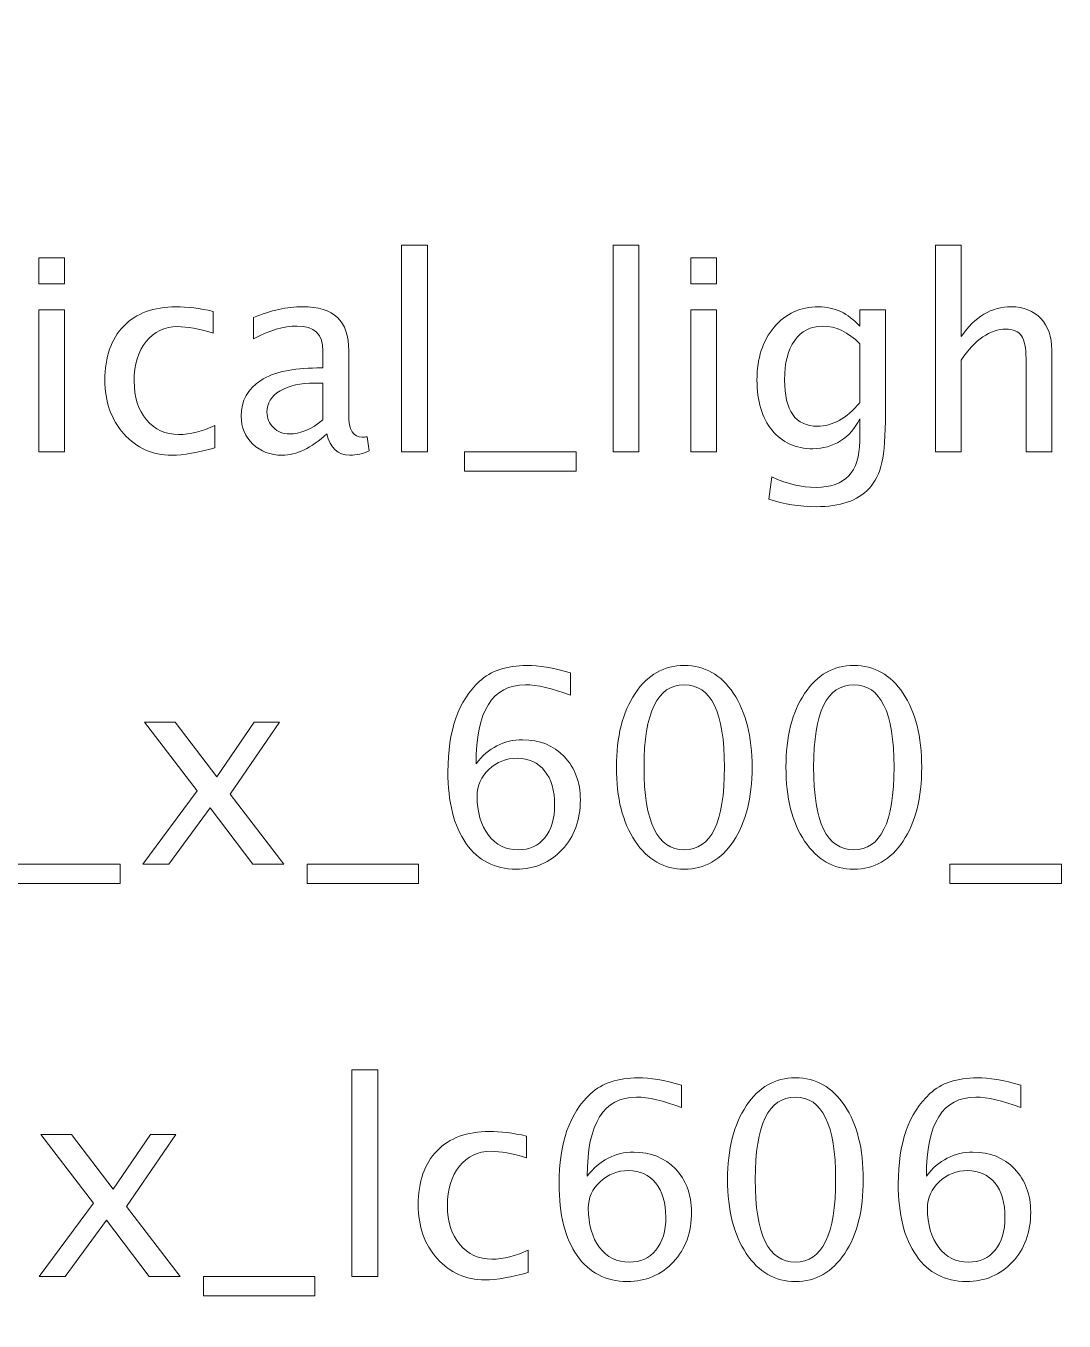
# Model space of a CAD drawing. Header units: centimetres. Extents: x -6.7 to 6.7, y -12.1 to 12.1.
# Drawn here: x 1.444 to 3.903, y 3.035 to 6.1 of the extents above; entities that cross this region are included whole.
import ezdxf

# ---------------------------------------------------------------- set-up
doc = ezdxf.new("R2010")
doc.units = ezdxf.units.CM
doc.header["$MEASUREMENT"] = 0
doc.layers.add('Layer 1', color=7, linetype='Continuous')

msp = doc.modelspace()

# ---------------------------------------------------------------- linework, layer by layer
at = {"layer": 'Layer 1', "lineweight": 53}
msp.add_open_spline([(6.2, 12.05), (6.2, 12.05), (-6.2, 12.05), (-6.2, 12.05), (-6.2, 12.05), (-6.47614, 12.05), (-6.7, 11.82614), (-6.7, 11.55), (-6.7, 11.55), (-6.7, 11.55), (-6.7, 0.65), (-6.7, 0.65), (-6.7, 0.65), (-6.7, 0.37386), (-6.47614, 0.15), (-6.2, 0.15), (-6.2, 0.15), (-6.2, 0.15), (6.2, 0.15), (6.2, 0.15), (6.2, 0.15), (6.47614, 0.15), (6.7, 0.37386), (6.7, 0.65), (6.7, 0.65), (6.7, 0.65), (6.7, 11.55), (6.7, 11.55), (6.7, 11.55), (6.7, 11.82614), (6.47614, 12.05), (6.2, 12.05)], degree=3, knots=[0, 0, 0, 0, 0.1111111, 0.1111111, 0.1111111, 0.1111111, 0.2222222, 0.2222222, 0.2222222, 0.2222222, 0.3333333, 0.3333333, 0.3333333, 0.3333333, 0.4444444, 0.4444444, 0.4444444, 0.4444444, 0.5555556, 0.5555556, 0.5555556, 0.5555556, 0.6666667, 0.6666667, 0.6666667, 0.6666667, 0.7777778, 0.7777778, 0.7777778, 0.7777778, 1, 1, 1, 1], dxfattribs=at)
at = {"layer": 'Layer 1', "color": 5, "lineweight": 9}
for points, knots in [([(2.33384, 5.09174), (2.33384, 5.09174), (2.33384, 5.58133), (2.33384, 5.58133), (2.33384, 5.58133), (2.33384, 5.58133), (2.3948, 5.58133), (2.3948, 5.58133), (2.3948, 5.58133), (2.3948, 5.58133), (2.3948, 5.09174), (2.3948, 5.09174), (2.3948, 5.09174), (2.3948, 5.09174), (2.33384, 5.09174), (2.33384, 5.09174)], [0, 0, 0, 0, 0.2, 0.2, 0.2, 0.2, 0.4, 0.4, 0.4, 0.4, 0.6, 0.6, 0.6, 0.6, 1, 1, 1, 1]), ([(2.83487, 5.09174), (2.83487, 5.09174), (2.83487, 5.58133), (2.83487, 5.58133), (2.83487, 5.58133), (2.83487, 5.58133), (2.89583, 5.58133), (2.89583, 5.58133), (2.89583, 5.58133), (2.89583, 5.58133), (2.89583, 5.09174), (2.89583, 5.09174), (2.89583, 5.09174), (2.89583, 5.09174), (2.83487, 5.09174), (2.83487, 5.09174)], [0, 0, 0, 0, 0.2, 0.2, 0.2, 0.2, 0.4, 0.4, 0.4, 0.4, 0.6, 0.6, 0.6, 0.6, 1, 1, 1, 1]), ([(3.59783, 5.09174), (3.59783, 5.09174), (3.59783, 5.58133), (3.59783, 5.58133), (3.59783, 5.58133), (3.59783, 5.58133), (3.65879, 5.58133), (3.65879, 5.58133), (3.65879, 5.58133), (3.65879, 5.58133), (3.65879, 5.36468), (3.65879, 5.36468), (3.65879, 5.36468), (3.69107, 5.41178), (3.73065, 5.43528), (3.77744, 5.43528), (3.77744, 5.43528), (3.80686, 5.43528), (3.83025, 5.42607), (3.8475, 5.40755), (3.8475, 5.40755), (3.86475, 5.38913), (3.87343, 5.36426), (3.87343, 5.33315), (3.87343, 5.33315), (3.87343, 5.33315), (3.87343, 5.09174), (3.87343, 5.09174), (3.87343, 5.09174), (3.87343, 5.09174), (3.81247, 5.09174), (3.81247, 5.09174), (3.81247, 5.09174), (3.81247, 5.09174), (3.81247, 5.31325), (3.81247, 5.31325), (3.81247, 5.31325), (3.81247, 5.33823), (3.80877, 5.35601), (3.80146, 5.36659), (3.80146, 5.36659), (3.79406, 5.37728), (3.78188, 5.38257), (3.76485, 5.38257), (3.76485, 5.38257), (3.72737, 5.38257), (3.69202, 5.35812), (3.65879, 5.30923), (3.65879, 5.30923), (3.65879, 5.30923), (3.65879, 5.09174), (3.65879, 5.09174), (3.65879, 5.09174), (3.65879, 5.09174), (3.59783, 5.09174), (3.59783, 5.09174)], [0, 0, 0, 0, 0.0666667, 0.0666667, 0.0666667, 0.0666667, 0.1333333, 0.1333333, 0.1333333, 0.1333333, 0.2, 0.2, 0.2, 0.2, 0.2666667, 0.2666667, 0.2666667, 0.2666667, 0.3333333, 0.3333333, 0.3333333, 0.3333333, 0.4, 0.4, 0.4, 0.4, 0.4666667, 0.4666667, 0.4666667, 0.4666667, 0.5333333, 0.5333333, 0.5333333, 0.5333333, 0.6, 0.6, 0.6, 0.6, 0.6666667, 0.6666667, 0.6666667, 0.6666667, 0.7333333, 0.7333333, 0.7333333, 0.7333333, 0.8, 0.8, 0.8, 0.8, 0.8666667, 0.8666667, 0.8666667, 0.8666667, 1, 1, 1, 1]), ([(1.47446, 5.48989), (1.47446, 5.48989), (1.47446, 5.55085), (1.47446, 5.55085), (1.47446, 5.55085), (1.47446, 5.55085), (1.53542, 5.55085), (1.53542, 5.55085), (1.53542, 5.55085), (1.53542, 5.55085), (1.53542, 5.48989), (1.53542, 5.48989), (1.53542, 5.48989), (1.53542, 5.48989), (1.47446, 5.48989), (1.47446, 5.48989)], [0, 0, 0, 0, 0.2, 0.2, 0.2, 0.2, 0.4, 0.4, 0.4, 0.4, 0.6, 0.6, 0.6, 0.6, 1, 1, 1, 1]), ([(3.01839, 5.48989), (3.01839, 5.48989), (3.01839, 5.55085), (3.01839, 5.55085), (3.01839, 5.55085), (3.01839, 5.55085), (3.07935, 5.55085), (3.07935, 5.55085), (3.07935, 5.55085), (3.07935, 5.55085), (3.07935, 5.48989), (3.07935, 5.48989), (3.07935, 5.48989), (3.07935, 5.48989), (3.01839, 5.48989), (3.01839, 5.48989)], [0, 0, 0, 0, 0.2, 0.2, 0.2, 0.2, 0.4, 0.4, 0.4, 0.4, 0.6, 0.6, 0.6, 0.6, 1, 1, 1, 1]), ([(1.47446, 5.09174), (1.47446, 5.09174), (1.47446, 5.42829), (1.47446, 5.42829), (1.47446, 5.42829), (1.47446, 5.42829), (1.53542, 5.42829), (1.53542, 5.42829), (1.53542, 5.42829), (1.53542, 5.42829), (1.53542, 5.09174), (1.53542, 5.09174), (1.53542, 5.09174), (1.53542, 5.09174), (1.47446, 5.09174), (1.47446, 5.09174)], [0, 0, 0, 0, 0.2, 0.2, 0.2, 0.2, 0.4, 0.4, 0.4, 0.4, 0.6, 0.6, 0.6, 0.6, 1, 1, 1, 1]), ([(1.89167, 5.1019), (1.85219, 5.09005), (1.81812, 5.08412), (1.78943, 5.08412), (1.78943, 5.08412), (1.74392, 5.08412), (1.70624, 5.10095), (1.67629, 5.1345), (1.67629, 5.1345), (1.64634, 5.16815), (1.63131, 5.21059), (1.63131, 5.26171), (1.63131, 5.26171), (1.63131, 5.31632), (1.64613, 5.35897), (1.67576, 5.38945), (1.67576, 5.38945), (1.70539, 5.42004), (1.74677, 5.43528), (1.7999, 5.43528), (1.7999, 5.43528), (1.82605, 5.43528), (1.85548, 5.43168), (1.88786, 5.42448), (1.88786, 5.42448), (1.88786, 5.42448), (1.88786, 5.37305), (1.88786, 5.37305), (1.88786, 5.37305), (1.85346, 5.38321), (1.82542, 5.38829), (1.80382, 5.38829), (1.80382, 5.38829), (1.77249, 5.38829), (1.74741, 5.37654), (1.72868, 5.35315), (1.72868, 5.35315), (1.70994, 5.32976), (1.70053, 5.29854), (1.70053, 5.25959), (1.70053, 5.25959), (1.70053, 5.22181), (1.71026, 5.19133), (1.72963, 5.16794), (1.72963, 5.16794), (1.749, 5.14466), (1.77429, 5.13302), (1.80572, 5.13302), (1.80572, 5.13302), (1.83357, 5.13302), (1.86214, 5.14021), (1.89167, 5.15461), (1.89167, 5.15461), (1.89167, 5.15461), (1.89167, 5.1019), (1.89167, 5.1019)], [0, 0, 0, 0, 0.0666667, 0.0666667, 0.0666667, 0.0666667, 0.1333333, 0.1333333, 0.1333333, 0.1333333, 0.2, 0.2, 0.2, 0.2, 0.2666667, 0.2666667, 0.2666667, 0.2666667, 0.3333333, 0.3333333, 0.3333333, 0.3333333, 0.4, 0.4, 0.4, 0.4, 0.4666667, 0.4666667, 0.4666667, 0.4666667, 0.5333333, 0.5333333, 0.5333333, 0.5333333, 0.6, 0.6, 0.6, 0.6, 0.6666667, 0.6666667, 0.6666667, 0.6666667, 0.7333333, 0.7333333, 0.7333333, 0.7333333, 0.8, 0.8, 0.8, 0.8, 0.8666667, 0.8666667, 0.8666667, 0.8666667, 1, 1, 1, 1]), ([(2.15668, 5.1346), (2.12005, 5.10095), (2.08481, 5.08412), (2.05094, 5.08412), (2.05094, 5.08412), (2.02311, 5.08412), (1.99993, 5.0928), (1.98162, 5.11026), (1.98162, 5.11026), (1.96321, 5.12772), (1.954, 5.14974), (1.954, 5.1763), (1.954, 5.1763), (1.954, 5.21303), (1.96945, 5.24128), (2.00036, 5.26097), (2.00036, 5.26097), (2.03126, 5.28065), (2.0756, 5.2905), (2.13339, 5.2905), (2.13339, 5.2905), (2.13339, 5.2905), (2.14769, 5.2905), (2.14769, 5.2905), (2.14769, 5.2905), (2.14769, 5.2905), (2.14769, 5.33103), (2.14769, 5.33103), (2.14769, 5.33103), (2.14769, 5.37008), (2.12736, 5.38956), (2.08661, 5.38956), (2.08661, 5.38956), (2.05507, 5.38956), (2.02057, 5.37961), (1.98321, 5.35971), (1.98321, 5.35971), (1.98321, 5.35971), (1.98321, 5.40988), (1.98321, 5.40988), (1.98321, 5.40988), (2.02427, 5.42681), (2.06301, 5.43528), (2.09931, 5.43528), (2.09931, 5.43528), (2.13667, 5.43528), (2.1643, 5.42681), (2.18198, 5.40977), (2.18198, 5.40977), (2.19976, 5.39273), (2.20865, 5.36648), (2.20865, 5.33103), (2.20865, 5.33103), (2.20865, 5.33103), (2.20865, 5.17895), (2.20865, 5.17895), (2.20865, 5.17895), (2.20865, 5.14413), (2.21933, 5.12667), (2.24082, 5.12667), (2.24082, 5.12667), (2.24346, 5.12667), (2.24738, 5.12709), (2.25257, 5.12794), (2.25257, 5.12794), (2.25257, 5.12794), (2.25691, 5.09407), (2.25691, 5.09407), (2.25691, 5.09407), (2.24304, 5.0874), (2.2278, 5.08412), (2.21108, 5.08412), (2.21108, 5.08412), (2.18261, 5.08412), (2.16451, 5.10095), (2.15668, 5.1346)], [0, 0, 0, 0, 0.05, 0.05, 0.05, 0.05, 0.1, 0.1, 0.1, 0.1, 0.15, 0.15, 0.15, 0.15, 0.2, 0.2, 0.2, 0.2, 0.25, 0.25, 0.25, 0.25, 0.3, 0.3, 0.3, 0.3, 0.35, 0.35, 0.35, 0.35, 0.4, 0.4, 0.4, 0.4, 0.45, 0.45, 0.45, 0.45, 0.5, 0.5, 0.5, 0.5, 0.55, 0.55, 0.55, 0.55, 0.6, 0.6, 0.6, 0.6, 0.65, 0.65, 0.65, 0.65, 0.7, 0.7, 0.7, 0.7, 0.75, 0.75, 0.75, 0.75, 0.8, 0.8, 0.8, 0.8, 0.85, 0.85, 0.85, 0.85, 0.9, 0.9, 0.9, 0.9, 1, 1, 1, 1]), ([(3.01839, 5.09174), (3.01839, 5.09174), (3.01839, 5.42829), (3.01839, 5.42829), (3.01839, 5.42829), (3.01839, 5.42829), (3.07935, 5.42829), (3.07935, 5.42829), (3.07935, 5.42829), (3.07935, 5.42829), (3.07935, 5.09174), (3.07935, 5.09174), (3.07935, 5.09174), (3.07935, 5.09174), (3.01839, 5.09174), (3.01839, 5.09174)], [0, 0, 0, 0, 0.2, 0.2, 0.2, 0.2, 0.4, 0.4, 0.4, 0.4, 0.6, 0.6, 0.6, 0.6, 1, 1, 1, 1]), ([(3.20318, 4.97998), (3.20318, 4.97998), (3.21038, 5.03268), (3.21038, 5.03268), (3.21038, 5.03268), (3.24573, 5.01617), (3.28076, 5.00792), (3.31536, 5.00792), (3.31536, 5.00792), (3.38406, 5.00792), (3.41846, 5.04433), (3.41846, 5.11703), (3.41846, 5.11703), (3.41846, 5.11703), (3.41846, 5.16995), (3.41846, 5.16995), (3.41846, 5.16995), (3.40787, 5.14762), (3.39284, 5.13037), (3.37326, 5.11799), (3.37326, 5.11799), (3.35368, 5.1056), (3.33187, 5.09936), (3.30785, 5.09936), (3.30785, 5.09936), (3.2671, 5.09936), (3.23482, 5.11397), (3.21101, 5.14318), (3.21101, 5.14318), (3.1872, 5.17239), (3.17524, 5.21197), (3.17524, 5.26192), (3.17524, 5.26192), (3.17524, 5.31304), (3.18879, 5.35474), (3.21588, 5.38702), (3.21588, 5.38702), (3.24308, 5.41919), (3.27811, 5.43528), (3.32118, 5.43528), (3.32118, 5.43528), (3.35887, 5.43528), (3.39136, 5.42004), (3.41846, 5.38945), (3.41846, 5.38945), (3.41846, 5.38945), (3.41846, 5.42829), (3.41846, 5.42829), (3.41846, 5.42829), (3.41846, 5.42829), (3.47942, 5.42829), (3.47942, 5.42829), (3.47942, 5.42829), (3.47942, 5.42829), (3.47942, 5.1836), (3.47942, 5.1836), (3.47942, 5.1836), (3.47942, 5.131), (3.47666, 5.09206), (3.47116, 5.06676), (3.47116, 5.06676), (3.46576, 5.04147), (3.45539, 5.02073), (3.44036, 5.00464), (3.44036, 5.00464), (3.41369, 4.97638), (3.37199, 4.9622), (3.31536, 4.9622), (3.31536, 4.9622), (3.27652, 4.9622), (3.23916, 4.96813), (3.20318, 4.97998)], [0, 0, 0, 0, 0.0526316, 0.0526316, 0.0526316, 0.0526316, 0.1052632, 0.1052632, 0.1052632, 0.1052632, 0.1578947, 0.1578947, 0.1578947, 0.1578947, 0.2105263, 0.2105263, 0.2105263, 0.2105263, 0.2631579, 0.2631579, 0.2631579, 0.2631579, 0.3157895, 0.3157895, 0.3157895, 0.3157895, 0.3684211, 0.3684211, 0.3684211, 0.3684211, 0.4210526, 0.4210526, 0.4210526, 0.4210526, 0.4736842, 0.4736842, 0.4736842, 0.4736842, 0.5263158, 0.5263158, 0.5263158, 0.5263158, 0.5789474, 0.5789474, 0.5789474, 0.5789474, 0.6315789, 0.6315789, 0.6315789, 0.6315789, 0.6842105, 0.6842105, 0.6842105, 0.6842105, 0.7368421, 0.7368421, 0.7368421, 0.7368421, 0.7894737, 0.7894737, 0.7894737, 0.7894737, 0.8421053, 0.8421053, 0.8421053, 0.8421053, 0.8947368, 0.8947368, 0.8947368, 0.8947368, 1, 1, 1, 1]), ([(3.41846, 5.20816), (3.41846, 5.20816), (3.41846, 5.34775), (3.41846, 5.34775), (3.41846, 5.34775), (3.39157, 5.37559), (3.36226, 5.38956), (3.3306, 5.38956), (3.3306, 5.38956), (3.30245, 5.38956), (3.28044, 5.37834), (3.26456, 5.35579), (3.26456, 5.35579), (3.24858, 5.33336), (3.24065, 5.30214), (3.24065, 5.26234), (3.24065, 5.26234), (3.24065, 5.18921), (3.26657, 5.1527), (3.31854, 5.1527), (3.31854, 5.1527), (3.35389, 5.1527), (3.38723, 5.17122), (3.41846, 5.20816)], [0, 0, 0, 0, 0.1428571, 0.1428571, 0.1428571, 0.1428571, 0.2857143, 0.2857143, 0.2857143, 0.2857143, 0.4285714, 0.4285714, 0.4285714, 0.4285714, 0.5714286, 0.5714286, 0.5714286, 0.5714286, 0.7142857, 0.7142857, 0.7142857, 0.7142857, 1, 1, 1, 1]), ([(2.14769, 5.16783), (2.14769, 5.16783), (2.14769, 5.2543), (2.14769, 5.2543), (2.14769, 5.2543), (2.14769, 5.2543), (2.1281, 5.25494), (2.1281, 5.25494), (2.1281, 5.25494), (2.09423, 5.25494), (2.06692, 5.24869), (2.04608, 5.2362), (2.04608, 5.2362), (2.02533, 5.22361), (2.01496, 5.20699), (2.01496, 5.18625), (2.01496, 5.18625), (2.01496, 5.17175), (2.02015, 5.15947), (2.03041, 5.14942), (2.03041, 5.14942), (2.04078, 5.13937), (2.05338, 5.13429), (2.0683, 5.13429), (2.0683, 5.13429), (2.0937, 5.13429), (2.12016, 5.1455), (2.14769, 5.16783)], [0, 0, 0, 0, 0.125, 0.125, 0.125, 0.125, 0.25, 0.25, 0.25, 0.25, 0.375, 0.375, 0.375, 0.375, 0.5, 0.5, 0.5, 0.5, 0.625, 0.625, 0.625, 0.625, 0.75, 0.75, 0.75, 0.75, 1, 1, 1, 1]), ([(2.48307, 5.04602), (2.48307, 5.04602), (2.48307, 5.09174), (2.48307, 5.09174), (2.48307, 5.09174), (2.48307, 5.09174), (2.74724, 5.09174), (2.74724, 5.09174), (2.74724, 5.09174), (2.74724, 5.09174), (2.74724, 5.04602), (2.74724, 5.04602), (2.74724, 5.04602), (2.74724, 5.04602), (2.48307, 5.04602), (2.48307, 5.04602)], [0, 0, 0, 0, 0.2, 0.2, 0.2, 0.2, 0.4, 0.4, 0.4, 0.4, 0.6, 0.6, 0.6, 0.6, 1, 1, 1, 1]), ([(2.5101, 4.35387), (2.53931, 4.39166), (2.57603, 4.4106), (2.62028, 4.4106), (2.62028, 4.4106), (2.66039, 4.4106), (2.6932, 4.39737), (2.71881, 4.37081), (2.71881, 4.37081), (2.74432, 4.34424), (2.75713, 4.31016), (2.75713, 4.26857), (2.75713, 4.26857), (2.75713, 4.22084), (2.74284, 4.18158), (2.71416, 4.15078), (2.71416, 4.15078), (2.68548, 4.11998), (2.64907, 4.10453), (2.60472, 4.10453), (2.60472, 4.10453), (2.55434, 4.10453), (2.51476, 4.12496), (2.48629, 4.1657), (2.48629, 4.1657), (2.45771, 4.20655), (2.44343, 4.26307), (2.44343, 4.33514), (2.44343, 4.33514), (2.44343, 4.4323), (2.4684, 4.50352), (2.51825, 4.54903), (2.51825, 4.54903), (2.54534, 4.57401), (2.58281, 4.5865), (2.63055, 4.5865), (2.63055, 4.5865), (2.65828, 4.5865), (2.69267, 4.58078), (2.73363, 4.56935), (2.73363, 4.56935), (2.73363, 4.56935), (2.73363, 4.51601), (2.73363, 4.51601), (2.73363, 4.51601), (2.69034, 4.53252), (2.65478, 4.54078), (2.62684, 4.54078), (2.62684, 4.54078), (2.54905, 4.54078), (2.5101, 4.47844), (2.5101, 4.35387)], [0, 0, 0, 0, 0.0714286, 0.0714286, 0.0714286, 0.0714286, 0.1428571, 0.1428571, 0.1428571, 0.1428571, 0.2142857, 0.2142857, 0.2142857, 0.2142857, 0.2857143, 0.2857143, 0.2857143, 0.2857143, 0.3571429, 0.3571429, 0.3571429, 0.3571429, 0.4285714, 0.4285714, 0.4285714, 0.4285714, 0.5, 0.5, 0.5, 0.5, 0.5714286, 0.5714286, 0.5714286, 0.5714286, 0.6428571, 0.6428571, 0.6428571, 0.6428571, 0.7142857, 0.7142857, 0.7142857, 0.7142857, 0.7857143, 0.7857143, 0.7857143, 0.7857143, 0.8571429, 0.8571429, 0.8571429, 0.8571429, 1, 1, 1, 1]), ([(3.00308, 4.10453), (2.95493, 4.10453), (2.91609, 4.12665), (2.88666, 4.17078), (2.88666, 4.17078), (2.85714, 4.21491), (2.84243, 4.27312), (2.84243, 4.34551), (2.84243, 4.34551), (2.84243, 4.4179), (2.85714, 4.47611), (2.88666, 4.52024), (2.88666, 4.52024), (2.91609, 4.56438), (2.95493, 4.5865), (3.00308, 4.5865), (3.00308, 4.5865), (3.05146, 4.5865), (3.0903, 4.56448), (3.11972, 4.52046), (3.11972, 4.52046), (3.14903, 4.47643), (3.16375, 4.41811), (3.16375, 4.34551), (3.16375, 4.34551), (3.16375, 4.27312), (3.14903, 4.21491), (3.11972, 4.17078), (3.11972, 4.17078), (3.0903, 4.12665), (3.05146, 4.10453), (3.00308, 4.10453)], [0, 0, 0, 0, 0.1111111, 0.1111111, 0.1111111, 0.1111111, 0.2222222, 0.2222222, 0.2222222, 0.2222222, 0.3333333, 0.3333333, 0.3333333, 0.3333333, 0.4444444, 0.4444444, 0.4444444, 0.4444444, 0.5555556, 0.5555556, 0.5555556, 0.5555556, 0.6666667, 0.6666667, 0.6666667, 0.6666667, 0.7777778, 0.7777778, 0.7777778, 0.7777778, 1, 1, 1, 1]), ([(3.40461, 4.10453), (3.35646, 4.10453), (3.31762, 4.12665), (3.28819, 4.17078), (3.28819, 4.17078), (3.25867, 4.21491), (3.24396, 4.27312), (3.24396, 4.34551), (3.24396, 4.34551), (3.24396, 4.4179), (3.25867, 4.47611), (3.28819, 4.52024), (3.28819, 4.52024), (3.31762, 4.56438), (3.35646, 4.5865), (3.40461, 4.5865), (3.40461, 4.5865), (3.45299, 4.5865), (3.49183, 4.56448), (3.52125, 4.52046), (3.52125, 4.52046), (3.55056, 4.47643), (3.56528, 4.41811), (3.56528, 4.34551), (3.56528, 4.34551), (3.56528, 4.27312), (3.55056, 4.21491), (3.52125, 4.17078), (3.52125, 4.17078), (3.49183, 4.12665), (3.45299, 4.10453), (3.40461, 4.10453)], [0, 0, 0, 0, 0.1111111, 0.1111111, 0.1111111, 0.1111111, 0.2222222, 0.2222222, 0.2222222, 0.2222222, 0.3333333, 0.3333333, 0.3333333, 0.3333333, 0.4444444, 0.4444444, 0.4444444, 0.4444444, 0.5555556, 0.5555556, 0.5555556, 0.5555556, 0.6666667, 0.6666667, 0.6666667, 0.6666667, 0.7777778, 0.7777778, 0.7777778, 0.7777778, 1, 1, 1, 1]), ([(3.00297, 4.15025), (3.06659, 4.15025), (3.09834, 4.21534), (3.09834, 4.34551), (3.09834, 4.34551), (3.09834, 4.47569), (3.06659, 4.54078), (3.00297, 4.54078), (3.00297, 4.54078), (2.93958, 4.54078), (2.90783, 4.47569), (2.90783, 4.34551), (2.90783, 4.34551), (2.90783, 4.21534), (2.93958, 4.15025), (3.00297, 4.15025)], [0, 0, 0, 0, 0.2, 0.2, 0.2, 0.2, 0.4, 0.4, 0.4, 0.4, 0.6, 0.6, 0.6, 0.6, 1, 1, 1, 1]), ([(3.4045, 4.15025), (3.46812, 4.15025), (3.49987, 4.21534), (3.49987, 4.34551), (3.49987, 4.34551), (3.49987, 4.47569), (3.46812, 4.54078), (3.4045, 4.54078), (3.4045, 4.54078), (3.34111, 4.54078), (3.30936, 4.47569), (3.30936, 4.34551), (3.30936, 4.34551), (3.30936, 4.21534), (3.34111, 4.15025), (3.4045, 4.15025)], [0, 0, 0, 0, 0.2, 0.2, 0.2, 0.2, 0.4, 0.4, 0.4, 0.4, 0.6, 0.6, 0.6, 0.6, 1, 1, 1, 1]), ([(1.72122, 4.11596), (1.72122, 4.11596), (1.84938, 4.28963), (1.84938, 4.28963), (1.84938, 4.28963), (1.84938, 4.28963), (1.72503, 4.45251), (1.72503, 4.45251), (1.72503, 4.45251), (1.72503, 4.45251), (1.79773, 4.45251), (1.79773, 4.45251), (1.79773, 4.45251), (1.79773, 4.45251), (1.89595, 4.32286), (1.89595, 4.32286), (1.89595, 4.32286), (1.89595, 4.32286), (1.98486, 4.45251), (1.98486, 4.45251), (1.98486, 4.45251), (1.98486, 4.45251), (2.04444, 4.45251), (2.04444, 4.45251), (2.04444, 4.45251), (2.04444, 4.45251), (1.92802, 4.2818), (1.92802, 4.2818), (1.92802, 4.2818), (1.92802, 4.2818), (2.0546, 4.11596), (2.0546, 4.11596), (2.0546, 4.11596), (2.0546, 4.11596), (1.98189, 4.11596), (1.98189, 4.11596), (1.98189, 4.11596), (1.98189, 4.11596), (1.88049, 4.24931), (1.88049, 4.24931), (1.88049, 4.24931), (1.88049, 4.24931), (1.78239, 4.11596), (1.78239, 4.11596), (1.78239, 4.11596), (1.78239, 4.11596), (1.72122, 4.11596), (1.72122, 4.11596)], [0, 0, 0, 0, 0.0769231, 0.0769231, 0.0769231, 0.0769231, 0.1538462, 0.1538462, 0.1538462, 0.1538462, 0.2307692, 0.2307692, 0.2307692, 0.2307692, 0.3076923, 0.3076923, 0.3076923, 0.3076923, 0.3846154, 0.3846154, 0.3846154, 0.3846154, 0.4615385, 0.4615385, 0.4615385, 0.4615385, 0.5384615, 0.5384615, 0.5384615, 0.5384615, 0.6153846, 0.6153846, 0.6153846, 0.6153846, 0.6923077, 0.6923077, 0.6923077, 0.6923077, 0.7692308, 0.7692308, 0.7692308, 0.7692308, 0.8461538, 0.8461538, 0.8461538, 0.8461538, 1, 1, 1, 1]), ([(2.69617, 4.25651), (2.69617, 4.29048), (2.68833, 4.31736), (2.67256, 4.33715), (2.67256, 4.33715), (2.6568, 4.35694), (2.63521, 4.36679), (2.60778, 4.36679), (2.60778, 4.36679), (2.58164, 4.36679), (2.55931, 4.35811), (2.54069, 4.34064), (2.54069, 4.34064), (2.52195, 4.32329), (2.51264, 4.30233), (2.51264, 4.27789), (2.51264, 4.27789), (2.51264, 4.23936), (2.52153, 4.20846), (2.5392, 4.18518), (2.5392, 4.18518), (2.55698, 4.16189), (2.58048, 4.15025), (2.60969, 4.15025), (2.60969, 4.15025), (2.63626, 4.15025), (2.65732, 4.15978), (2.67288, 4.17883), (2.67288, 4.17883), (2.68844, 4.19788), (2.69617, 4.2238), (2.69617, 4.25651)], [0, 0, 0, 0, 0.1111111, 0.1111111, 0.1111111, 0.1111111, 0.2222222, 0.2222222, 0.2222222, 0.2222222, 0.3333333, 0.3333333, 0.3333333, 0.3333333, 0.4444444, 0.4444444, 0.4444444, 0.4444444, 0.5555556, 0.5555556, 0.5555556, 0.5555556, 0.6666667, 0.6666667, 0.6666667, 0.6666667, 0.7777778, 0.7777778, 0.7777778, 0.7777778, 1, 1, 1, 1]), ([(1.40308, 4.07024), (1.40308, 4.07024), (1.40308, 4.11596), (1.40308, 4.11596), (1.40308, 4.11596), (1.40308, 4.11596), (1.66725, 4.11596), (1.66725, 4.11596), (1.66725, 4.11596), (1.66725, 4.11596), (1.66725, 4.07024), (1.66725, 4.07024), (1.66725, 4.07024), (1.66725, 4.07024), (1.40308, 4.07024), (1.40308, 4.07024)], [0, 0, 0, 0, 0.2, 0.2, 0.2, 0.2, 0.4, 0.4, 0.4, 0.4, 0.6, 0.6, 0.6, 0.6, 1, 1, 1, 1]), ([(2.11005, 4.07024), (2.11005, 4.07024), (2.11005, 4.11596), (2.11005, 4.11596), (2.11005, 4.11596), (2.11005, 4.11596), (2.37422, 4.11596), (2.37422, 4.11596), (2.37422, 4.11596), (2.37422, 4.11596), (2.37422, 4.07024), (2.37422, 4.07024), (2.37422, 4.07024), (2.37422, 4.07024), (2.11005, 4.07024), (2.11005, 4.07024)], [0, 0, 0, 0, 0.2, 0.2, 0.2, 0.2, 0.4, 0.4, 0.4, 0.4, 0.6, 0.6, 0.6, 0.6, 1, 1, 1, 1]), ([(3.63215, 4.07024), (3.63215, 4.07024), (3.63215, 4.11596), (3.63215, 4.11596), (3.63215, 4.11596), (3.63215, 4.11596), (3.89632, 4.11596), (3.89632, 4.11596), (3.89632, 4.11596), (3.89632, 4.11596), (3.89632, 4.07024), (3.89632, 4.07024), (3.89632, 4.07024), (3.89632, 4.07024), (3.63215, 4.07024), (3.63215, 4.07024)], [0, 0, 0, 0, 0.2, 0.2, 0.2, 0.2, 0.4, 0.4, 0.4, 0.4, 0.6, 0.6, 0.6, 0.6, 1, 1, 1, 1]), ([(2.21637, 3.14018), (2.21637, 3.14018), (2.21637, 3.62977), (2.21637, 3.62977), (2.21637, 3.62977), (2.21637, 3.62977), (2.27733, 3.62977), (2.27733, 3.62977), (2.27733, 3.62977), (2.27733, 3.62977), (2.27733, 3.14018), (2.27733, 3.14018), (2.27733, 3.14018), (2.27733, 3.14018), (2.21637, 3.14018), (2.21637, 3.14018)], [0, 0, 0, 0, 0.2, 0.2, 0.2, 0.2, 0.4, 0.4, 0.4, 0.4, 0.6, 0.6, 0.6, 0.6, 1, 1, 1, 1]), ([(2.77339, 3.37809), (2.8026, 3.41588), (2.83932, 3.43482), (2.88357, 3.43482), (2.88357, 3.43482), (2.92368, 3.43482), (2.95649, 3.42159), (2.9821, 3.39503), (2.9821, 3.39503), (3.00761, 3.36846), (3.02042, 3.33438), (3.02042, 3.29279), (3.02042, 3.29279), (3.02042, 3.24506), (3.00613, 3.2058), (2.97745, 3.175), (2.97745, 3.175), (2.94877, 3.1442), (2.91236, 3.12875), (2.86801, 3.12875), (2.86801, 3.12875), (2.81763, 3.12875), (2.77805, 3.14918), (2.74958, 3.18992), (2.74958, 3.18992), (2.721, 3.23077), (2.70672, 3.28729), (2.70672, 3.35936), (2.70672, 3.35936), (2.70672, 3.45652), (2.73169, 3.52774), (2.78154, 3.57325), (2.78154, 3.57325), (2.80863, 3.59823), (2.8461, 3.61072), (2.89384, 3.61072), (2.89384, 3.61072), (2.92157, 3.61072), (2.95596, 3.605), (2.99692, 3.59357), (2.99692, 3.59357), (2.99692, 3.59357), (2.99692, 3.54023), (2.99692, 3.54023), (2.99692, 3.54023), (2.95363, 3.55674), (2.91807, 3.565), (2.89013, 3.565), (2.89013, 3.565), (2.81234, 3.565), (2.77339, 3.50266), (2.77339, 3.37809)], [0, 0, 0, 0, 0.0714286, 0.0714286, 0.0714286, 0.0714286, 0.1428571, 0.1428571, 0.1428571, 0.1428571, 0.2142857, 0.2142857, 0.2142857, 0.2142857, 0.2857143, 0.2857143, 0.2857143, 0.2857143, 0.3571429, 0.3571429, 0.3571429, 0.3571429, 0.4285714, 0.4285714, 0.4285714, 0.4285714, 0.5, 0.5, 0.5, 0.5, 0.5714286, 0.5714286, 0.5714286, 0.5714286, 0.6428571, 0.6428571, 0.6428571, 0.6428571, 0.7142857, 0.7142857, 0.7142857, 0.7142857, 0.7857143, 0.7857143, 0.7857143, 0.7857143, 0.8571429, 0.8571429, 0.8571429, 0.8571429, 1, 1, 1, 1]), ([(3.26636, 3.12875), (3.21821, 3.12875), (3.17937, 3.15087), (3.14994, 3.195), (3.14994, 3.195), (3.12042, 3.23913), (3.10571, 3.29734), (3.10571, 3.36973), (3.10571, 3.36973), (3.10571, 3.44212), (3.12042, 3.50033), (3.14994, 3.54446), (3.14994, 3.54446), (3.17937, 3.5886), (3.21821, 3.61072), (3.26636, 3.61072), (3.26636, 3.61072), (3.31474, 3.61072), (3.35358, 3.5887), (3.383, 3.54468), (3.383, 3.54468), (3.41231, 3.50065), (3.42703, 3.44233), (3.42703, 3.36973), (3.42703, 3.36973), (3.42703, 3.29734), (3.41231, 3.23913), (3.383, 3.195), (3.383, 3.195), (3.35358, 3.15087), (3.31474, 3.12875), (3.26636, 3.12875)], [0, 0, 0, 0, 0.1111111, 0.1111111, 0.1111111, 0.1111111, 0.2222222, 0.2222222, 0.2222222, 0.2222222, 0.3333333, 0.3333333, 0.3333333, 0.3333333, 0.4444444, 0.4444444, 0.4444444, 0.4444444, 0.5555556, 0.5555556, 0.5555556, 0.5555556, 0.6666667, 0.6666667, 0.6666667, 0.6666667, 0.7777778, 0.7777778, 0.7777778, 0.7777778, 1, 1, 1, 1]), ([(3.57645, 3.37809), (3.60566, 3.41588), (3.64238, 3.43482), (3.68663, 3.43482), (3.68663, 3.43482), (3.72674, 3.43482), (3.75955, 3.42159), (3.78516, 3.39503), (3.78516, 3.39503), (3.81067, 3.36846), (3.82348, 3.33438), (3.82348, 3.29279), (3.82348, 3.29279), (3.82348, 3.24506), (3.80919, 3.2058), (3.78051, 3.175), (3.78051, 3.175), (3.75183, 3.1442), (3.71542, 3.12875), (3.67107, 3.12875), (3.67107, 3.12875), (3.62069, 3.12875), (3.58111, 3.14918), (3.55264, 3.18992), (3.55264, 3.18992), (3.52406, 3.23077), (3.50978, 3.28729), (3.50978, 3.35936), (3.50978, 3.35936), (3.50978, 3.45652), (3.53475, 3.52774), (3.5846, 3.57325), (3.5846, 3.57325), (3.61169, 3.59823), (3.64916, 3.61072), (3.6969, 3.61072), (3.6969, 3.61072), (3.72463, 3.61072), (3.75902, 3.605), (3.79998, 3.59357), (3.79998, 3.59357), (3.79998, 3.59357), (3.79998, 3.54023), (3.79998, 3.54023), (3.79998, 3.54023), (3.75669, 3.55674), (3.72113, 3.565), (3.69319, 3.565), (3.69319, 3.565), (3.6154, 3.565), (3.57645, 3.50266), (3.57645, 3.37809)], [0, 0, 0, 0, 0.0714286, 0.0714286, 0.0714286, 0.0714286, 0.1428571, 0.1428571, 0.1428571, 0.1428571, 0.2142857, 0.2142857, 0.2142857, 0.2142857, 0.2857143, 0.2857143, 0.2857143, 0.2857143, 0.3571429, 0.3571429, 0.3571429, 0.3571429, 0.4285714, 0.4285714, 0.4285714, 0.4285714, 0.5, 0.5, 0.5, 0.5, 0.5714286, 0.5714286, 0.5714286, 0.5714286, 0.6428571, 0.6428571, 0.6428571, 0.6428571, 0.7142857, 0.7142857, 0.7142857, 0.7142857, 0.7857143, 0.7857143, 0.7857143, 0.7857143, 0.8571429, 0.8571429, 0.8571429, 0.8571429, 1, 1, 1, 1]), ([(3.26625, 3.17447), (3.32987, 3.17447), (3.36162, 3.23956), (3.36162, 3.36973), (3.36162, 3.36973), (3.36162, 3.49991), (3.32987, 3.565), (3.26625, 3.565), (3.26625, 3.565), (3.20286, 3.565), (3.17111, 3.49991), (3.17111, 3.36973), (3.17111, 3.36973), (3.17111, 3.23956), (3.20286, 3.17447), (3.26625, 3.17447)], [0, 0, 0, 0, 0.2, 0.2, 0.2, 0.2, 0.4, 0.4, 0.4, 0.4, 0.6, 0.6, 0.6, 0.6, 1, 1, 1, 1]), ([(1.47575, 3.14018), (1.47575, 3.14018), (1.60391, 3.31385), (1.60391, 3.31385), (1.60391, 3.31385), (1.60391, 3.31385), (1.47956, 3.47673), (1.47956, 3.47673), (1.47956, 3.47673), (1.47956, 3.47673), (1.55226, 3.47673), (1.55226, 3.47673), (1.55226, 3.47673), (1.55226, 3.47673), (1.65048, 3.34708), (1.65048, 3.34708), (1.65048, 3.34708), (1.65048, 3.34708), (1.73939, 3.47673), (1.73939, 3.47673), (1.73939, 3.47673), (1.73939, 3.47673), (1.79897, 3.47673), (1.79897, 3.47673), (1.79897, 3.47673), (1.79897, 3.47673), (1.68255, 3.30602), (1.68255, 3.30602), (1.68255, 3.30602), (1.68255, 3.30602), (1.80913, 3.14018), (1.80913, 3.14018), (1.80913, 3.14018), (1.80913, 3.14018), (1.73642, 3.14018), (1.73642, 3.14018), (1.73642, 3.14018), (1.73642, 3.14018), (1.63502, 3.27353), (1.63502, 3.27353), (1.63502, 3.27353), (1.63502, 3.27353), (1.53692, 3.14018), (1.53692, 3.14018), (1.53692, 3.14018), (1.53692, 3.14018), (1.47575, 3.14018), (1.47575, 3.14018)], [0, 0, 0, 0, 0.0769231, 0.0769231, 0.0769231, 0.0769231, 0.1538462, 0.1538462, 0.1538462, 0.1538462, 0.2307692, 0.2307692, 0.2307692, 0.2307692, 0.3076923, 0.3076923, 0.3076923, 0.3076923, 0.3846154, 0.3846154, 0.3846154, 0.3846154, 0.4615385, 0.4615385, 0.4615385, 0.4615385, 0.5384615, 0.5384615, 0.5384615, 0.5384615, 0.6153846, 0.6153846, 0.6153846, 0.6153846, 0.6923077, 0.6923077, 0.6923077, 0.6923077, 0.7692308, 0.7692308, 0.7692308, 0.7692308, 0.8461538, 0.8461538, 0.8461538, 0.8461538, 1, 1, 1, 1]), ([(2.63358, 3.15034), (2.5941, 3.13849), (2.56003, 3.13256), (2.53134, 3.13256), (2.53134, 3.13256), (2.48583, 3.13256), (2.44815, 3.14939), (2.4182, 3.18294), (2.4182, 3.18294), (2.38825, 3.21659), (2.37322, 3.25903), (2.37322, 3.31015), (2.37322, 3.31015), (2.37322, 3.36476), (2.38804, 3.40741), (2.41767, 3.43789), (2.41767, 3.43789), (2.4473, 3.46848), (2.48868, 3.48372), (2.54181, 3.48372), (2.54181, 3.48372), (2.56796, 3.48372), (2.59739, 3.48012), (2.62977, 3.47292), (2.62977, 3.47292), (2.62977, 3.47292), (2.62977, 3.42149), (2.62977, 3.42149), (2.62977, 3.42149), (2.59537, 3.43165), (2.56733, 3.43673), (2.54573, 3.43673), (2.54573, 3.43673), (2.5144, 3.43673), (2.48932, 3.42498), (2.47059, 3.40159), (2.47059, 3.40159), (2.45185, 3.3782), (2.44244, 3.34698), (2.44244, 3.30803), (2.44244, 3.30803), (2.44244, 3.27025), (2.45217, 3.23977), (2.47154, 3.21638), (2.47154, 3.21638), (2.49091, 3.1931), (2.5162, 3.18146), (2.54763, 3.18146), (2.54763, 3.18146), (2.57548, 3.18146), (2.60405, 3.18865), (2.63358, 3.20305), (2.63358, 3.20305), (2.63358, 3.20305), (2.63358, 3.15034), (2.63358, 3.15034)], [0, 0, 0, 0, 0.0666667, 0.0666667, 0.0666667, 0.0666667, 0.1333333, 0.1333333, 0.1333333, 0.1333333, 0.2, 0.2, 0.2, 0.2, 0.2666667, 0.2666667, 0.2666667, 0.2666667, 0.3333333, 0.3333333, 0.3333333, 0.3333333, 0.4, 0.4, 0.4, 0.4, 0.4666667, 0.4666667, 0.4666667, 0.4666667, 0.5333333, 0.5333333, 0.5333333, 0.5333333, 0.6, 0.6, 0.6, 0.6, 0.6666667, 0.6666667, 0.6666667, 0.6666667, 0.7333333, 0.7333333, 0.7333333, 0.7333333, 0.8, 0.8, 0.8, 0.8, 0.8666667, 0.8666667, 0.8666667, 0.8666667, 1, 1, 1, 1]), ([(2.95946, 3.28073), (2.95946, 3.3147), (2.95162, 3.34158), (2.93585, 3.36137), (2.93585, 3.36137), (2.92009, 3.38116), (2.8985, 3.39101), (2.87107, 3.39101), (2.87107, 3.39101), (2.84493, 3.39101), (2.8226, 3.38233), (2.80398, 3.36486), (2.80398, 3.36486), (2.78524, 3.34751), (2.77593, 3.32655), (2.77593, 3.30211), (2.77593, 3.30211), (2.77593, 3.26358), (2.78482, 3.23268), (2.80249, 3.2094), (2.80249, 3.2094), (2.82027, 3.18611), (2.84377, 3.17447), (2.87298, 3.17447), (2.87298, 3.17447), (2.89955, 3.17447), (2.92061, 3.184), (2.93617, 3.20305), (2.93617, 3.20305), (2.95173, 3.2221), (2.95946, 3.24802), (2.95946, 3.28073)], [0, 0, 0, 0, 0.1111111, 0.1111111, 0.1111111, 0.1111111, 0.2222222, 0.2222222, 0.2222222, 0.2222222, 0.3333333, 0.3333333, 0.3333333, 0.3333333, 0.4444444, 0.4444444, 0.4444444, 0.4444444, 0.5555556, 0.5555556, 0.5555556, 0.5555556, 0.6666667, 0.6666667, 0.6666667, 0.6666667, 0.7777778, 0.7777778, 0.7777778, 0.7777778, 1, 1, 1, 1]), ([(3.76252, 3.28073), (3.76252, 3.3147), (3.75468, 3.34158), (3.73891, 3.36137), (3.73891, 3.36137), (3.72315, 3.38116), (3.70156, 3.39101), (3.67413, 3.39101), (3.67413, 3.39101), (3.64799, 3.39101), (3.62566, 3.38233), (3.60704, 3.36486), (3.60704, 3.36486), (3.5883, 3.34751), (3.57899, 3.32655), (3.57899, 3.30211), (3.57899, 3.30211), (3.57899, 3.26358), (3.58788, 3.23268), (3.60555, 3.2094), (3.60555, 3.2094), (3.62333, 3.18611), (3.64683, 3.17447), (3.67604, 3.17447), (3.67604, 3.17447), (3.70261, 3.17447), (3.72367, 3.184), (3.73923, 3.20305), (3.73923, 3.20305), (3.75479, 3.2221), (3.76252, 3.24802), (3.76252, 3.28073)], [0, 0, 0, 0, 0.1111111, 0.1111111, 0.1111111, 0.1111111, 0.2222222, 0.2222222, 0.2222222, 0.2222222, 0.3333333, 0.3333333, 0.3333333, 0.3333333, 0.4444444, 0.4444444, 0.4444444, 0.4444444, 0.5555556, 0.5555556, 0.5555556, 0.5555556, 0.6666667, 0.6666667, 0.6666667, 0.6666667, 0.7777778, 0.7777778, 0.7777778, 0.7777778, 1, 1, 1, 1]), ([(1.86458, 3.09446), (1.86458, 3.09446), (1.86458, 3.14018), (1.86458, 3.14018), (1.86458, 3.14018), (1.86458, 3.14018), (2.12875, 3.14018), (2.12875, 3.14018), (2.12875, 3.14018), (2.12875, 3.14018), (2.12875, 3.09446), (2.12875, 3.09446), (2.12875, 3.09446), (2.12875, 3.09446), (1.86458, 3.09446), (1.86458, 3.09446)], [0, 0, 0, 0, 0.2, 0.2, 0.2, 0.2, 0.4, 0.4, 0.4, 0.4, 0.6, 0.6, 0.6, 0.6, 1, 1, 1, 1])]:
    msp.add_open_spline(points, degree=3, knots=knots, dxfattribs=at)

doc.saveas('drawing.dxf')
